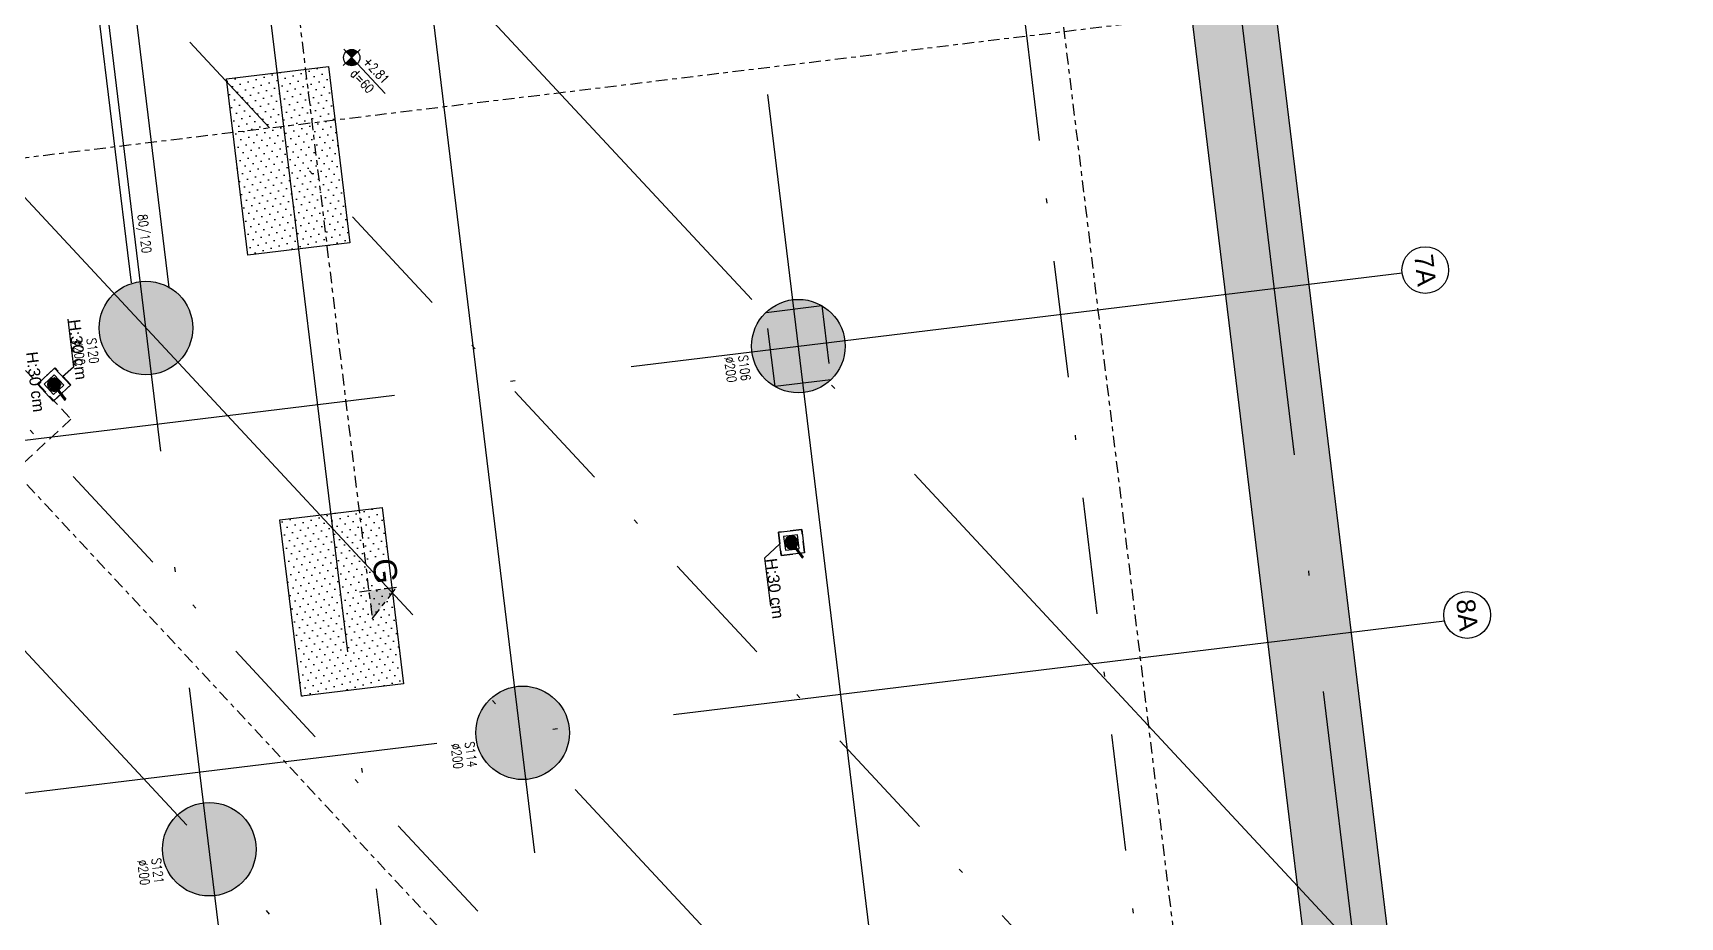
# Model space of a CAD drawing. Header units: millimetres. Extents: x 400408 to 401334, y 4543945 to 4544229.
# Drawn here: x 400455.85 to 400491.06, y 4544036.97 to 4544055.88 of the extents above; entities that cross this region are included whole.
import ezdxf
from ezdxf.enums import TextEntityAlignment as Align

# ---------------------------------------------------------------- set-up
doc = ezdxf.new("R2010")
doc.units = ezdxf.units.MM
for name, pattern in [('AKS', [3, 2.5, -0.25, 0, -0.25]), ('CENTER', [2, 1.25, -0.25, 0.25, -0.25]), ('CIZGI', [0.4, 0.25, -0.15]), ('CONTINU', [0]), ('DASHDOT2', [0.5, 0.25, -0.125, 0, -0.125]), ('HIDDEN', [0.375, 0.25, -0.125])]:
    doc.linetypes.add(name, pattern=pattern)
for name, color, linetype in [('aks prota', 2, 'AKS'), ('altlık_PROTA', 8, 'Continuous'), ('caks prota', 4, 'Continuous'), ('kesit tarama prota', 252, 'Continuous'), ('kiriş boyutu prota', 6, 'Continuous'), ('kiriş prota', 6, 'Continuous'), ('kolon prota', 1, 'Continuous'), ('kolon tarama prota', 252, 'Continuous'), ('lkolon prota', 4, 'Continuous'), ('perde prota', 1, 'Continuous'), ('PRT-AL-TUNEL_EKSENI', 14, 'DASHDOT2'), ('PRT-MI-a_fit_drainage', 10, 'Continuous'), ('skesit prota', 7, 'Continuous'), ('st-s_level (kot)', 6, 'Continuous'), ('st-s_levelmark (kot işareti)', 4, 'Continuous'), ('taks prota', 7, 'Continuous'), ('temel prota', 6, 'Continuous'), ('tkesit prota', 7, 'Continuous'), ('tkolon prota', 6, 'Continuous')]:
    doc.layers.add(name, color=color, linetype=linetype)
doc.styles.add('Arial', font='Arial.ttf')
doc.styles.add('OLCU', font='romanstw.shx')
doc.styles.add('TAKS', font='Arial Unicode.ttf')
doc.styles.add('TKIRIS', font='romanstw.shx')
doc.styles.add('tkolon', font='romanstw.shx')
pattern_1 = [(312.923994, (399610.2897, 4544334.8982), (0.170302485, 0.049990168), [0, -0.15875])]

# ---------------------------------------------------------------- blocks, each defined once
blk = doc.blocks.new('MEKANİK+2.81')
at = {"layer": 'altlık_PROTA'}
for points in [[(55204, -31808), (55302, -31808), (55280, -31770), (55538, -31620), (55523, -31594), (55265, -31744), (55243, -31706), (55184, -31808)], [(49953, -47054), (50050, -47054), (50028, -47016), (50287, -46866), (50272, -46840), (50013, -46990), (49991, -46951), (49932, -47054)]]:
    blk.add_hatch(color=256, dxfattribs=at).paths.add_polyline_path(points, flags=0)
for p, q in [((54934, -32058), (54934, -31558)), ((54934, -31558), (55434, -31558)), ((55334, -31658), (55034, -31658)), ((55034, -31658), (55034, -31958)), ((55179, -31668), (55179, -31688)), ((55189, -31688), (55189, -31668)), ((55523, -31594), (55265, -31744)), ((55265, -31744), (55523, -31594)), ((55280, -31770), (55538, -31620)), ((55280, -31770), (55538, -31620)), ((55334, -31704), (55334, -31658)), ((55434, -31558), (55434, -32058)), ((55538, -31620), (55523, -31594)), ((55538, -31620), (55523, -31594)), ((55034, -31958), (55334, -31958)), ((55064, -31803), (55044, -31803)), ((55044, -31813), (55064, -31813)), ((55084, -31808), (55184, -31808)), ((55109, -31803), (55089, -31803)), ((55089, -31813), (55109, -31813)), ((55154, -31803), (55134, -31803)), ((55134, -31813), (55154, -31813)), ((55179, -31713), (55179, -31733)), ((55179, -31758), (55179, -31778)), ((55179, -31837), (55179, -31857)), ((55179, -31883), (55179, -31903)), ((55179, -31928), (55179, -31948)), ((55243, -31706), (55184, -31808)), ((55243, -31706), (55184, -31808)), ((55184, -31908), (55184, -31708)), ((55184, -31808), (55302, -31808)), ((55302, -31808), (55184, -31808)), ((55189, -31733), (55189, -31713)), ((55189, -31778), (55189, -31758)), ((55189, -31857), (55189, -31837)), ((55189, -31903), (55189, -31883)), ((55189, -31948), (55189, -31928)), ((55213, -31813), (55233, -31813)), ((55265, -31744), (55243, -31706)), ((55265, -31744), (55243, -31706)), ((55258, -31813), (55278, -31813)), ((55302, -31808), (55280, -31770)), ((55280, -31770), (55302, -31808)), ((55324, -31803), (55304, -31803)), ((55304, -31813), (55324, -31813)), ((55334, -31958), (55334, -31738)), ((55434, -32058), (54934, -32058)), ((55184, -32058), (55444, -32419)), ((55444, -32419), (56479, -32419)), ((48575, -46592), (49609, -46592)), ((49583, -46998), (49988, -46704)), ((49609, -46592), (49785, -46851)), ((49988, -46704), (50282, -47109)), ((49877, -47403), (49583, -46998)), ((49966, -46844), (49723, -47020)), ((49723, -47020), (49899, -47263)), ((49832, -47120), (49816, -47132)), ((49822, -47140), (49838, -47128)), ((49832, -47054), (49932, -47054)), ((49846, -46943), (49858, -46960)), ((49869, -47094), (49853, -47105)), ((49866, -46954), (49854, -46937)), ((49859, -47113), (49875, -47102)), ((49873, -46980), (49884, -46996)), ((50282, -47109), (49877, -47403)), ((49892, -46990), (49881, -46974)), ((49906, -47067), (49889, -47079)), ((49895, -47087), (49911, -47075)), ((49899, -47016), (49911, -47033)), ((49899, -47263), (50142, -47087)), ((49919, -47027), (49907, -47010)), ((49991, -46951), (49932, -47054)), ((49991, -46951), (49932, -47054)), ((49932, -47154), (49932, -46954)), ((49932, -47054), (50050, -47054)), ((50050, -47054), (49932, -47054)), ((49946, -47080), (49958, -47097)), ((49966, -47091), (49954, -47075)), ((50054, -46966), (49966, -46844)), ((49972, -47117), (49984, -47133)), ((49992, -47127), (49980, -47111)), ((50013, -46990), (49991, -46951)), ((50013, -46990), (49991, -46951)), ((49999, -47154), (50011, -47170)), ((50019, -47164), (50007, -47148)), ((50272, -46840), (50013, -46990)), ((50013, -46990), (50272, -46840)), ((50043, -46967), (50026, -46979)), ((50028, -47016), (50287, -46866)), ((50028, -47016), (50287, -46866)), ((50050, -47054), (50028, -47016)), ((50028, -47016), (50050, -47054)), ((50142, -47087), (50072, -46990)), ((50287, -46866), (50272, -46840)), ((50287, -46866), (50272, -46840))]:
    blk.add_line(p, q, dxfattribs=at)
for centre, radius, start, end in [((55184, -31808), 140, 92.0467, 177.9533), ((55184, -31808), 120, 92.388, 177.612), ((55184, -31808), 140, 36.2096, 87.9533), ((55184, -31808), 120, 37.2451, 87.612), ((55184, -31808), 140, 182.0467, 267.9533), ((55184, -31808), 120, 182.388, 267.612), ((55184, -31808), 95, 93.017, 176.983), ((55184, -31808), 95, 183.017, 266.983), ((55184, -31808), 75, 93.8226, 176.1774), ((55184, -31808), 75, 183.8226, 266.1774), ((55184, -31808), 59, 60, 180), ((55184, -31808), 59, 180, 0), ((55184, -31808), 50, 95.7392, 174.2608), ((55184, -31808), 50, 185.7392, 264.2608), ((55184, -31808), 30, 99.5941, 170.4059), ((55184, -31837), 29.5, 90, 270), ((55184, -31808), 30, 189.5941, 260.4059), ((55184, -31778), 29.5, 27.1261, 90), ((55184, -31808), 95, 60.008, 86.983), ((55184, -31808), 75, 60.009, 86.1774), ((55184, -31808), 50, 60.0101, 84.2608), ((55184, -31808), 30, 59.9958, 80.4059), ((55184, -31808), 95, 273.017, 356.983), ((55184, -31808), 75, 273.8226, 356.1774), ((55184, -31808), 140, 272.0467, 357.9533), ((55184, -31808), 120, 272.388, 357.612), ((55184, -31808), 50, 275.7392, 354.2608), ((55184, -31808), 30, 279.5941, 350.4059), ((55184, -31808), 120, 2.388, 22.7634), ((55184, -31808), 140, 2.0467, 23.7946), ((49932, -47054), 140, 128.0467, 213.9533), ((49932, -47054), 120, 128.388, 213.612), ((49932, -47054), 140, 218.0467, 303.9533), ((49932, -47054), 95, 129.017, 212.983), ((49932, -47054), 120, 218.388, 303.612), ((49932, -47054), 140, 38.0467, 123.9533), ((49932, -47054), 75, 129.8226, 212.1774), ((49932, -47054), 95, 219.017, 302.983), ((49932, -47054), 120, 38.388, 123.612), ((49932, -47054), 59, 60, 180), ((49932, -47054), 59, 180, 0), ((49932, -47054), 75, 219.8226, 302.1774), ((49932, -47054), 95, 60, 122.983), ((49932, -47054), 50, 131.7392, 210.2608), ((49932, -47054), 75, 60.002, 122.1774), ((49932, -47054), 50, 221.7392, 300.2608), ((49932, -47054), 30, 135.5941, 206.4059), ((49932, -47083), 29.5, 90, 270), ((49932, -47054), 50, 60.0057, 120.2608), ((49932, -47054), 30, 225.5941, 296.4059), ((49932, -47054), 30, 60.0024, 116.4059), ((49932, -47024), 29.5, 27.1261, 90), ((49932, -47054), 30, 315.5941, 358.0812), ((49932, -47054), 50, 311.7392, 359.9908), ((49932, -47054), 75, 309.8226, 359.9908), ((49932, -47054), 95, 309.017, 359.9908), ((49932, -47054), 120, 308.388, 22.7871), ((49932, -47054), 140, 308.0467, 23.8173)]:
    blk.add_arc(centre, radius, start, end, dxfattribs=at)
at = {"layer": 'altlık_PROTA', "style": 'Arial'}
for p in [(55467, -32406), (48598, -46579), (49174, -47563)]:
    blk.add_text('H:30 cm', height=250, dxfattribs=at).set_placement(p)
blk = doc.blocks.new('PLAN_KOT')
at = {"layer": 'st-s_levelmark (kot işareti)'}
h = blk.add_hatch(color=256, dxfattribs=at)
h.paths.add_polyline_path([(0, 17.5, 0.414214), (-17.5, 0), (0, 0)])
h.paths.add_polyline_path([(17.5, 0), (0, 0), (0, -17.5, 0.414214)])
for p, q in [((105, 0), (-25, 0)), ((0, 25), (0, -25))]:
    blk.add_line(p, q, dxfattribs=at)
blk.add_circle((0, 0), 17.5, dxfattribs=at)
at = {"layer": 'st-s_level (kot)', "color": 6, "style": 'OLCU', "width": 0.8}
for tag, p in [('KOT', (22.7, 9.8)), ('DÖŞEME_KALINLIĞI', (22.7, -27.6))]:
    blk.add_attdef(tag, p, '', height=20, dxfattribs=at)
blk = doc.blocks.new('YER SUZGECI_20x20')
at = {"color": 2}
blk.add_lwpolyline([(-20, 0), (0, 0), (0, 20), (-20, 20)], close=True, dxfattribs=at)
for points in [[(0, 20), (-20, 0)], [(-20, 20), (0, 0)]]:
    blk.add_lwpolyline(points, dxfattribs=at)
blk.add_circle((-10, 10), 7, dxfattribs=at)

msp = doc.modelspace()

# ---------------------------------------------------------------- hatches: boundary and pattern name
at = {"layer": 'kesit tarama prota'}
h = msp.add_hatch(color=256, dxfattribs=at)
h.dxf.hatch_style = 1
h.paths.add_polyline_path([(400463.621, 4544044.015), (400463.098, 4544043.347), (400463.025, 4544043.942)])
at = {"layer": 'kolon tarama prota'}
h = msp.add_hatch(color=256, dxfattribs=at)
h.dxf.hatch_style = 1
h.paths.add_polyline_path([(400442.735, 4544043.866), (400440.834, 4544059.492), (400431.844, 4544069.158), (400438.87, 4544075.692), (400436.771, 4544092.974), (400475.586, 4544097.688), (400488.037, 4543995.155), (400469.195, 4544015.415), (400469.653, 4544011.64), (400470.116, 4544011.142), (400470.068, 4544011.539), (400490.533, 4543989.535), (400477.132, 4544099.89), (400434.743, 4544094.743), (400436.987, 4544076.262), (400429.442, 4544069.245), (400439.097, 4544058.863), (400441.059, 4544042.73), (400461.517, 4544020.733), (400461.565, 4544020.336), (400462.029, 4544019.838), (400461.57, 4544023.613), (400459.417, 4544025.929), (400461.467, 4544027.835), (400459.683, 4544029.754), (400459.463, 4544029.55), (400461.043, 4544027.851), (400459.212, 4544026.148)])
h = msp.add_hatch(dxfattribs=at)
h.set_pattern_fill('DOTS', color=2, scale=0.1, angle=-47.076)
h.set_pattern_definition(pattern_1)
h.paths.add_polyline_path([(400462.623, 4544051.387), (400462.165, 4544055.16), (400459.981, 4544054.895), (400460.439, 4544051.122)])
h = msp.add_hatch(color=256, dxfattribs=at)
h.dxf.hatch_style = 1
edge = h.paths.add_edge_path()
edge.add_arc((400458.261, 4544049.564), 1, -47.076, 312.924)
h = msp.add_hatch(color=256, dxfattribs=at)
h.dxf.hatch_style = 1
edge = h.paths.add_edge_path()
edge.add_arc((400472.209, 4544049.177), 1, -47.076, 312.924)
h = msp.add_hatch(dxfattribs=at)
h.set_pattern_fill('DOTS', color=2, scale=0.1, angle=-47.076)
h.set_pattern_definition(pattern_1)
h.paths.add_polyline_path([(400463.768, 4544041.957), (400463.318, 4544045.73), (400461.13, 4544045.464), (400461.58, 4544041.691)])
h = msp.add_hatch(color=256, dxfattribs=at)
h.dxf.hatch_style = 1
edge = h.paths.add_edge_path()
edge.add_arc((400466.313, 4544040.906), 1, -47.076, 312.924)
h = msp.add_hatch(color=256, dxfattribs=at)
h.dxf.hatch_style = 1
edge = h.paths.add_edge_path()
edge.add_arc((400459.615, 4544038.417), 1, -47.076, 312.924)

# ---------------------------------------------------------------- linework, layer by layer
at = {"layer": 'aks prota', "ltscale": 10}
for p, q in [((400490.074, 4543987.091), (400475.978, 4544103.171)), ((400478.198, 4543999.861), (400465.802, 4544101.936)), ((400470.204, 4544008.457), (400458.953, 4544101.104)), ((400466.206, 4544012.755), (400455.528, 4544100.688)), ((400462.209, 4544017.053), (400452.103, 4544100.271)), ((400512.214, 4544006.089), (400428.167, 4544096.459)), ((400504.965, 4543999.347), (400420.917, 4544089.717)), ((400500.132, 4543994.852), (400416.084, 4544085.222)), ((400438.755, 4544045.114), (400485.114, 4544050.744)), ((400439.659, 4544037.669), (400486.019, 4544043.299))]:
    msp.add_line(p, q, dxfattribs=at)
at = {"layer": 'caks prota', "ltscale": 0.05}
for centre in [(400485.611, 4544050.804), (400486.507, 4544043.427)]:
    msp.add_circle(centre, 0.5, dxfattribs=at)
at = {"layer": 'kiriş prota'}
for points in [[(400458.76, 4544050.43), (400458.02, 4544056.524), (400463.679, 4544057.211), (400463.606, 4544057.807), (400457.948, 4544057.12), (400456.911, 4544065.653)], [(400457.189, 4544056.729), (400457.942, 4544050.532)]]:
    msp.add_lwpolyline(points, dxfattribs=at)
at = {"layer": 'kolon prota', "color": 5, "linetype": 'HIDDEN', "ltscale": 5}
msp.add_lwpolyline([(400472.708, 4544050.044), (400472.901, 4544048.455), (400471.71, 4544048.311), (400471.517, 4544049.899)], close=True, dxfattribs=at)
at = {"layer": 'kolon prota', "color": 1}
for centre in [(400458.261, 4544049.564), (400472.209, 4544049.177), (400466.313, 4544040.906), (400459.615, 4544038.417)]:
    msp.add_circle(centre, 1, dxfattribs=at)
at = {"layer": 'perde prota'}
for points in [[(400469.195, 4544015.415), (400469.653, 4544011.64), (400470.116, 4544011.142), (400470.068, 4544011.539), (400490.533, 4543989.535), (400477.132, 4544099.89), (400434.743, 4544094.743), (400436.987, 4544076.262), (400429.442, 4544069.245), (400439.097, 4544058.863), (400441.059, 4544042.73), (400461.517, 4544020.733), (400461.565, 4544020.336), (400462.029, 4544019.838), (400461.57, 4544023.613)], [(400469.195, 4544015.415), (400488.037, 4543995.155), (400475.586, 4544097.688), (400436.771, 4544092.974), (400438.87, 4544075.692), (400431.844, 4544069.158), (400440.834, 4544059.492), (400442.735, 4544043.866), (400459.212, 4544026.148)]]:
    msp.add_lwpolyline(points, dxfattribs=at)
at = {"layer": 'PRT-AL-TUNEL_EKSENI', "ltscale": 10}
for p, q in [((400484.744, 4543992.822), (400471.411, 4544102.617)), ((400424.469, 4544093.02), (400508.516, 4544002.65)), ((400418.501, 4544087.469), (400502.548, 4543997.099))]:
    msp.add_line(p, q, dxfattribs=at)
at = {"layer": 'PRT-MI-a_fit_drainage', "color": 2, "linetype": 'CIZGI'}
for points in [[(400456.658, 4544048.35), (400456.318, 4544048.716), (400455.952, 4544048.376), (400456.292, 4544048.01)], [(400472.34, 4544044.76), (400472.28, 4544045.256), (400471.784, 4544045.196), (400471.844, 4544044.699)]]:
    msp.add_lwpolyline(points, close=True, dxfattribs=at)
at = {"layer": 'skesit prota', "linetype": 'CENTER', "ltscale": 0.2}
for p, q in [((400463.621, 4544044.015), (400462.727, 4544043.906)), ((400463.098, 4544043.347), (400463.621, 4544044.015))]:
    msp.add_line(p, q, dxfattribs=at)
for points in [[(400471.977, 4544104.59), (400486.286, 4543986.758)], [(400455.897, 4544102.638), (400463.098, 4544043.347)], [(400455.897, 4544102.638), (400463.098, 4544043.347)], [(400427.999, 4544076.019), (400492.88, 4544006.257)], [(400490.161, 4544057.391), (400436.179, 4544050.836)]]:
    msp.add_lwpolyline(points, dxfattribs=at)
at = {"layer": 'temel prota'}
for points in [[(400462.165, 4544055.16), (400462.623, 4544051.387), (400460.439, 4544051.122), (400459.981, 4544054.895)], [(400463.31, 4544045.729), (400463.768, 4544041.957), (400461.584, 4544041.692), (400461.126, 4544045.464)]]:
    msp.add_lwpolyline(points, close=True, dxfattribs=at)
at = {"layer": 'temel prota', "color": 5, "linetype": 'HIDDEN'}
msp.add_lwpolyline([(400454.411, 4544050.032), (400456.658, 4544047.616), (400453.949, 4544045.096), (400451.702, 4544047.513)], close=True, dxfattribs=at)

# ---------------------------------------------------------------- block references
at = {"xscale": 0.0009999999999990396, "yscale": 0.0009999999999990396, "zscale": 0.0009999999999990396, "rotation": 276.9239939582549}
msp.add_blockref('MEKANİK+2.81', (400496.985, 4544103.593), dxfattribs=at)
at = {"layer": 'PRT-MI-a_fit_drainage', "color": 2, "xscale": 0.009999999999989701, "yscale": 0.009999999999989701, "zscale": 0.009999999999989701}
for p, rotation in [((400456.31, 4544048.504), 132.9239939582617), ((400472.149, 4544045.089), 96.9239939582564)]:
    msp.add_blockref('YER SUZGECI_20x20', p, dxfattribs=dict(at, rotation=rotation))
at = {"layer": 'st-s_level (kot)', "linetype": 'CONTINU', "ltscale": 0.1, "xscale": 0.009999999999989701, "yscale": 0.009999999999989701, "zscale": 0.009999999999989701, "rotation": 312.9239939582496}
msp.add_blockref('PLAN_KOT', (400462.661, 4544055.348), dxfattribs=at).add_auto_attribs({'KOT': '+2.81', 'DÖŞEME_KALINLIĞI': 'd=60'})

# ---------------------------------------------------------------- texts
at = {"layer": 'kiriş boyutu prota', "ltscale": 0.05, "style": 'TKIRIS', "width": 0.8}
msp.add_text('80/120', height=0.2, rotation=276.924, dxfattribs=at).set_placement((400458.283, 4544051.166), align=Align.MIDDLE_RIGHT)
at = {"layer": 'lkolon prota', "style": 'tkolon', "width": 0.8}
for p in [(400456.696, 4544049.301), (400470.626, 4544048.934), (400464.78, 4544040.669), (400458.081, 4544038.18)]:
    msp.add_text('%%C200', height=0.2, rotation=276.924, dxfattribs=at).set_placement(p)
at = {"layer": 'taks prota', "style": 'TAKS'}
for s, p in [('7A', (400485.611, 4544050.804)), ('8A', (400486.507, 4544043.427))]:
    msp.add_text(s, height=0.4, rotation=276.4292, dxfattribs=at).set_placement(p, align=Align.MIDDLE_CENTER)
at = {"layer": 'tkesit prota', "style": 'Arial'}
msp.add_text('G', height=0.5, rotation=276.924, dxfattribs=at).set_placement((400463.096, 4544044.608))
at = {"layer": 'tkolon prota', "style": 'tkolon', "width": 0.8}
for s, p in [('S120', (400456.993, 4544049.337)), ('S106', (400470.924, 4544048.97)), ('S114', (400465.078, 4544040.705)), ('S121', (400458.379, 4544038.216))]:
    msp.add_text(s, height=0.2, rotation=276.924, dxfattribs=at).set_placement(p)

doc.saveas('drawing.dxf')
